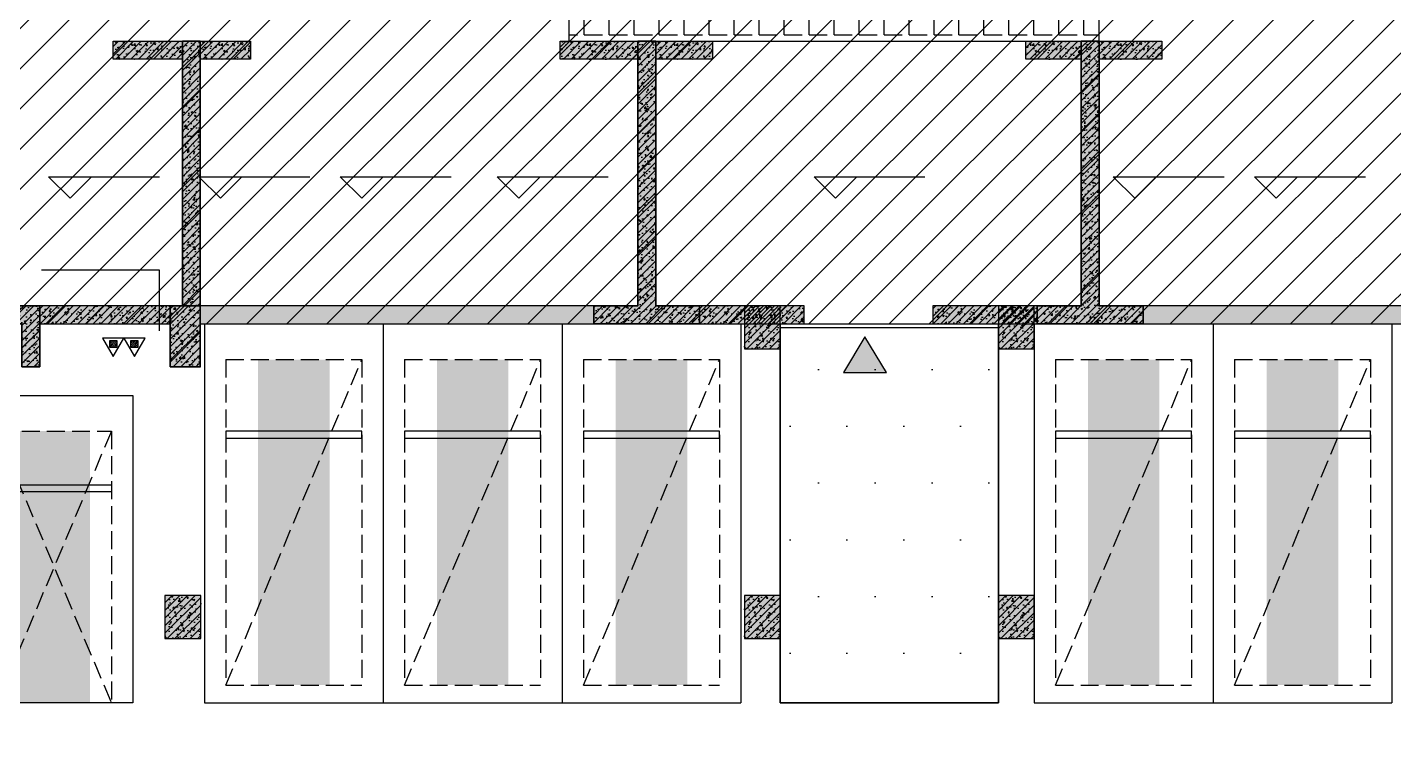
# Model space of a CAD drawing. Extents: x -1338203 to 1886333, y -783476 to 1038610.
# Drawn here: x 536232 to 555332, y 272149 to 282095 of the extents above; entities that cross this region are included whole.
import ezdxf

# ---------------------------------------------------------------- set-up
doc = ezdxf.new("R2010")
doc.units = 0
doc.header["$LTSCALE"] = 1000
doc.header["$MEASUREMENT"] = 0
doc.linetypes.add('A-001-平面B2$0$__DASH', pattern=[0.35, 0.25, -0.1])
doc.linetypes.add('DASH', pattern=[0.35, 0.25, -0.1])
doc.layers.add('A-001-主楼组合参照B1$0$0A-X-AREA', color=6, linetype='Continuous', plot=False)
for name, color, linetype in [('A-001-平面参照B1$0$0A-ELEV-PATT', 8, 'Continuous'), ('A-001-平面参照B1$0$AUDIT_D_220531184525-2', 40, 'Continuous'), ('A-001-车位参照B1$0$A-001-车位参照B1$0$0A-P-PKNG-CAR(A)', 43, 'Continuous'), ('A-001-车位参照B1$0$A-001-车位参照B1$0$0A-P-PKNG-CAR(B)', 21, 'Continuous'), ('A-19-平面B1$0$0A-A-SYMB-ELEV', 150, 'Continuous'), ('A-19-平面B1$0$0A-DETL-HATH', 8, 'Continuous'), ('p-a-mini', 150, 'Continuous'), ('p-a-regular', 5, 'Continuous'), ('S001地下一墙柱$0$S001地下一墙柱$0$0S-CC-LINE', 52, 'Continuous'), ('S001地下一墙柱$0$S001地下一墙柱$0$0S-CW-HATCH', 251, 'Continuous'), ('S001地下一墙柱$0$S001地下一墙柱$0$0S-CW-HATCH-UP', 251, 'Continuous'), ('S19柱墙B1_1$0$0S-CC-LINE', 52, 'Continuous'), ('S19柱墙B1_1$0$0S-CW-HATCH', 251, 'Continuous'), ('S19柱墙B1_1$0$0S-CW-HATCH-UP', 251, 'Continuous'), ('S19柱墙B1_1$0$0S-CW-LINE', 72, 'Continuous'), ('地面指向箭头', 7, 'Continuous'), ('负一层消火栓$0$0P-DIM-FH', 3, 'Continuous'), ('负一层消火栓$0$0P-EQUIP-FH', 7, 'Continuous')]:
    doc.layers.add(name, color=color, linetype=linetype)
pattern_1 = [(45, (-537701.02, -383122.39), (-53.0330086, 53.0330086), []), (50, (-537701.02, -383122.39), (215.178055, -18.82564), [22.5, -247.5]), (355, (-537701.02, -383122.39), (-41.6254, 225.65764), [18, -198]), (100.4514, (-537683.09, -383123.96), (173.552815, 206.83186), [19.12206, -210.342634]), (46.1842, (-537701.02, -383062.4), (320.17231, -49.6557), [33.75, -371.25]), (96.6356, (-537674.34, -383066.53), (280.39881, 292.23536), [28.68309, -315.5139]), (351.1842, (-537701.02, -383062.4), (280.39858, 292.23558), [27, -297]), (21, (-537671.02, -383077.39), (179.072116, -120.785667), [22.5, -247.5]), (326, (-537671.02, -383077.39), (72.9946, 217.54501), [18, -198]), (71.4514, (-537656.1, -383087.45), (252.06679, 96.75915), [19.12206, -210.342634]), (37.5, (-537701.02, -383122.39), (3.647957, 99.868156), [0, -195.6, 0, -201, 0, -198.75]), (7.5, (-537701.02, -383122.39), (78.920861, 118.323514), [0, -114.6, 0, -191.1, 0, -75.75]), (327.5, (-537767.92, -383122.39), (160.146731, -6.7664615), [0, -75, 0, -234, 0, -310.5]), (317.5, (-537797.92, -383122.39), (174.95585, 30.031495), [0, -97.5, 0, -155.4, 0, -220.5])]

# ---------------------------------------------------------------- blocks, each defined once
blk = doc.blocks.new('A-001-平面参照B1')
at = {"layer": 'A-001-平面参照B1$0$0A-ELEV-PATT'}
h = blk.add_hatch(dxfattribs=at)
h.set_pattern_fill('DOTS', color=256, scale=500)
h.set_pattern_definition([(0, (-766365.4, -306889.1), (396.875, 793.75), [0, -793.75])])
h.paths.add_polyline_path([(-216559, -34240), (-219609, -34240), (-219609, -28990), (-216559, -28990)])
at = {"layer": 'A-001-平面参照B1$0$AUDIT_D_220531184525-2', "ltscale": 0.002}
blk.add_lwpolyline([(-219609, -28940), (-219609, -34240), (-216559, -34240), (-216559, -28940)], dxfattribs=at)
blk.add_lwpolyline([(-216559, -34240), (-219609, -34240), (-219609, -28990), (-216559, -28990)], close=True, dxfattribs=at)
blk = doc.blocks.new('S19柱墙B1_1')
at = {"layer": 'S19柱墙B1_1$0$0S-CW-HATCH'}
h = blk.add_hatch(color=256, dxfattribs=at)
h.dxf.hatch_style = 1
h.paths.add_polyline_path([(22140, -1340), (23110, -1340), (23110, -1590), (22140, -1590)])
h = blk.add_hatch(color=256, dxfattribs=at)
h.dxf.hatch_style = 1
h.paths.add_polyline_path([(23360, -5040), (23360, -1340), (23110, -1340), (23110, -5040)])
h = blk.add_hatch(color=256, dxfattribs=at)
h.dxf.hatch_style = 1
h.paths.add_polyline_path([(23360, -1340), (24060, -1340), (24060, -1590), (23360, -1590)])
h = blk.add_hatch(color=256, dxfattribs=at)
h.dxf.hatch_style = 1
h.paths.add_polyline_path([(28390, -1340), (29475, -1340), (29475, -1590), (28390, -1590)])
h = blk.add_hatch(color=256, dxfattribs=at)
h.dxf.hatch_style = 1
h.paths.add_polyline_path([(29725, -5040), (30340, -5040), (30340, -5290), (29600, -5290), (28860, -5290), (28860, -5040), (29475, -5040), (29475, -1340), (29725, -1340)])
h = blk.add_hatch(color=256, dxfattribs=at)
h.dxf.hatch_style = 1
h.paths.add_polyline_path([(29725, -1340), (30520, -1340), (30520, -1590), (29725, -1590)])
h = blk.add_hatch(color=256, dxfattribs=at)
h.dxf.hatch_style = 1
h.paths.add_polyline_path([(34900, -1340), (35675, -1340), (35675, -1590), (34900, -1590)])
h = blk.add_hatch(color=256, dxfattribs=at)
h.dxf.hatch_style = 1
h.paths.add_polyline_path([(36540, -5290), (35800, -5290), (35060, -5290), (35060, -5040), (35675, -5040), (35675, -1340), (35925, -1340), (35925, -5040), (36540, -5040)])
h = blk.add_hatch(color=256, dxfattribs=at)
h.dxf.hatch_style = 1
h.paths.add_polyline_path([(35925, -1340), (36800, -1340), (36800, -1590), (35925, -1590)])
h = blk.add_hatch(color=256, dxfattribs=at)
h.dxf.hatch_style = 1
h.paths.add_polyline_path([(21115, -5890), (20865, -5890), (20865, -5290), (20200, -5290), (19535, -5290), (19535, -5890), (19285, -5890), (19285, -5040), (20200, -5040), (21115, -5040)])
at = {"layer": 'S19柱墙B1_1$0$0S-CW-HATCH', "ltscale": 0.002}
h = blk.add_hatch(color=256, dxfattribs=at)
h.dxf.hatch_style = 1
h.paths.add_polyline_path([(21115, -5290), (22940, -5290), (22940, -5040), (21115, -5040)])
at = {"layer": 'S19柱墙B1_1$0$0S-CW-HATCH'}
h = blk.add_hatch(color=256, dxfattribs=at)
h.dxf.hatch_style = 1
h.paths.add_polyline_path([(22940, -5040), (23360, -5040), (23360, -5890), (22940, -5890)])
at = {"layer": 'S19柱墙B1_1$0$0S-CW-HATCH', "ltscale": 0.002}
h = blk.add_hatch(color=256, dxfattribs=at)
h.dxf.hatch_style = 1
h.paths.add_polyline_path([(23360, -5290), (28860, -5290), (28860, -5040), (23360, -5040)])
h = blk.add_hatch(color=256, dxfattribs=at)
h.dxf.hatch_style = 1
h.paths.add_polyline_path([(30340, -5290), (31800, -5290), (31800, -5040), (30340, -5040)])
h = blk.add_hatch(color=256, dxfattribs=at)
h.dxf.hatch_style = 1
h.paths.add_polyline_path([(33600, -5290), (35060, -5290), (35060, -5040), (33600, -5040)])
h = blk.add_hatch(color=256, dxfattribs=at)
h.dxf.hatch_style = 1
h.paths.add_polyline_path([(36540, -5290), (42040, -5290), (42040, -5040), (36540, -5040)])
at = {"layer": 'S19柱墙B1_1$0$0S-CW-HATCH-UP'}
h = blk.add_hatch(dxfattribs=at)
h.set_pattern_fill('钢筋混凝土', color=256, scale=30)
h.set_pattern_definition([(45, (-2894170.08, -267325.844), (-53.0330086, 53.0330086), []), (50, (-2894170.08, -267325.84), (215.178055, -18.82564), [22.5, -247.5]), (355, (-2894170.08, -267325.84), (-41.6254, 225.65764), [18, -198]), (100.4514, (-2894152.15, -267327.41), (173.552815, 206.831863), [19.122057, -210.342634]), (46.1842, (-2894170.08, -267265.84), (320.172315, -49.655704), [33.75, -371.25]), (96.6356, (-2894143.4, -267269.98), (280.39881, 292.23536), [28.683086, -315.5139]), (351.1842, (-2894170.08, -267265.84), (280.398584, 292.23558), [27, -297]), (21, (-2894140.08, -267280.84), (179.072116, -120.785667), [22.5, -247.5]), (326, (-2894140.08, -267280.84), (72.9946, 217.545014), [18, -198]), (71.4514, (-2894125.16, -267290.9), (252.066789, 96.759149), [19.122057, -210.342634]), (37.5, (-2894170.08, -267325.84), (3.6479566, 99.8681561), [0, -195.6, 0, -201, 0, -198.75]), (7.5, (-2894170.08, -267325.84), (78.9208612, 118.3235136), [0, -114.6, 0, -191.1, 0, -75.75]), (327.5, (-2894236.98, -267325.84), (160.1467309, -6.7664615), [0, -75, 0, -234, 0, -310.5]), (317.5, (-2894266.98, -267325.84), (174.955851, 30.031495), [0, -97.5, 0, -155.4, 0, -220.5])])
h.paths.add_polyline_path([(22140, -1340), (23110, -1340), (23110, -1590), (22140, -1590)])
h = blk.add_hatch(dxfattribs=at)
h.set_pattern_fill('钢筋混凝土', color=256, scale=30)
h.set_pattern_definition([(45, (-530641.02, -383122.39), (-53.033009, 53.033009), []), (50, (-530641.02, -383122.39), (215.178055, -18.82564), [22.5, -247.5]), (355, (-530641.02, -383122.39), (-41.6254, 225.65764), [18, -198]), (100.4514, (-530623.09, -383123.96), (173.552815, 206.83186), [19.12206, -210.342634]), (46.1842, (-530641.02, -383062.4), (320.17231, -49.6557), [33.75, -371.25]), (96.6356, (-530614.34, -383066.53), (280.39881, 292.23536), [28.68309, -315.5139]), (351.1842, (-530641.02, -383062.4), (280.39858, 292.23558), [27, -297]), (21, (-530611.02, -383077.39), (179.072116, -120.785667), [22.5, -247.5]), (326, (-530611.02, -383077.39), (72.9946, 217.54501), [18, -198]), (71.4514, (-530596.1, -383087.45), (252.06679, 96.75915), [19.12206, -210.342634]), (37.5, (-530641.02, -383122.39), (3.647957, 99.868156), [0, -195.6, 0, -201, 0, -198.75]), (7.5, (-530641.02, -383122.39), (78.920861, 118.323514), [0, -114.6, 0, -191.1, 0, -75.75]), (327.5, (-530707.92, -383122.39), (160.146731, -6.7664615), [0, -75, 0, -234, 0, -310.5]), (317.5, (-530737.92, -383122.39), (174.95585, 30.031495), [0, -97.5, 0, -155.4, 0, -220.5])])
h.paths.add_polyline_path([(23360, -5040), (23360, -1340), (23110, -1340), (23110, -5040)])
h = blk.add_hatch(dxfattribs=at)
h.set_pattern_fill('钢筋混凝土', color=256, scale=30)
h.set_pattern_definition([(45, (-2892950.08, -267325.84), (-53.0330086, 53.0330086), []), (50, (-2892950.08, -267325.84), (215.178055, -18.82564), [22.5, -247.5]), (355, (-2892950.08, -267325.84), (-41.6254, 225.65764), [18, -198]), (100.4514, (-2892932.15, -267327.41), (173.552815, 206.831863), [19.122057, -210.342634]), (46.1842, (-2892950.08, -267265.84), (320.172315, -49.655704), [33.75, -371.25]), (96.6356, (-2892923.4, -267269.98), (280.39881, 292.23536), [28.683086, -315.5139]), (351.1842, (-2892950.08, -267265.84), (280.398584, 292.23558), [27, -297]), (21, (-2892920.08, -267280.84), (179.072116, -120.785667), [22.5, -247.5]), (326, (-2892920.08, -267280.84), (72.9946, 217.545014), [18, -198]), (71.4514, (-2892905.16, -267290.9), (252.066789, 96.759149), [19.122057, -210.342634]), (37.5, (-2892950.08, -267325.84), (3.6479566, 99.8681561), [0, -195.6, 0, -201, 0, -198.75]), (7.5, (-2892950.08, -267325.84), (78.9208612, 118.3235136), [0, -114.6, 0, -191.1, 0, -75.75]), (327.5, (-2893016.98, -267325.84), (160.1467309, -6.7664615), [0, -75, 0, -234, 0, -310.5]), (317.5, (-2893046.98, -267325.84), (174.955851, 30.031495), [0, -97.5, 0, -155.4, 0, -220.5])])
h.paths.add_polyline_path([(23360, -1340), (24060, -1340), (24060, -1590), (23360, -1590)])
h = blk.add_hatch(dxfattribs=at)
h.set_pattern_fill('钢筋混凝土', color=256, scale=30)
h.set_pattern_definition([(45, (-2887805.08, -267325.844), (-53.0330086, 53.0330086), []), (50, (-2887805.08, -267325.84), (215.178055, -18.82564), [22.5, -247.5]), (355, (-2887805.08, -267325.84), (-41.6254, 225.65764), [18, -198]), (100.4514, (-2887787.15, -267327.41), (173.552815, 206.831863), [19.122057, -210.342634]), (46.1842, (-2887805.08, -267265.84), (320.172315, -49.655704), [33.75, -371.25]), (96.6356, (-2887778.4, -267269.98), (280.39881, 292.23536), [28.683086, -315.5139]), (351.1842, (-2887805.08, -267265.84), (280.398584, 292.23558), [27, -297]), (21, (-2887775.08, -267280.84), (179.072116, -120.785667), [22.5, -247.5]), (326, (-2887775.08, -267280.84), (72.9946, 217.545014), [18, -198]), (71.4514, (-2887760.16, -267290.9), (252.066789, 96.759149), [19.122057, -210.342634]), (37.5, (-2887805.08, -267325.84), (3.6479566, 99.8681561), [0, -195.6, 0, -201, 0, -198.75]), (7.5, (-2887805.08, -267325.84), (78.9208612, 118.3235136), [0, -114.6, 0, -191.1, 0, -75.75]), (327.5, (-2887871.98, -267325.84), (160.1467309, -6.7664615), [0, -75, 0, -234, 0, -310.5]), (317.5, (-2887901.98, -267325.84), (174.955851, 30.031495), [0, -97.5, 0, -155.4, 0, -220.5])])
h.paths.add_polyline_path([(28390, -1340), (29475, -1340), (29475, -1590), (28390, -1590)])
h = blk.add_hatch(dxfattribs=at)
h.set_pattern_fill('钢筋混凝土', color=256, scale=30)
h.set_pattern_definition(pattern_1)
h.paths.add_polyline_path([(29725, -5040), (30340, -5040), (30340, -5290), (29600, -5290), (28860, -5290), (28860, -5040), (29475, -5040), (29475, -1340), (29725, -1340)])
h = blk.add_hatch(dxfattribs=at)
h.set_pattern_fill('钢筋混凝土', color=256, scale=30)
h.set_pattern_definition([(45, (-2886585.08, -267325.84), (-53.0330086, 53.0330086), []), (50, (-2886585.08, -267325.84), (215.178055, -18.82564), [22.5, -247.5]), (355, (-2886585.08, -267325.84), (-41.6254, 225.65764), [18, -198]), (100.4514, (-2886567.15, -267327.41), (173.552815, 206.831863), [19.122057, -210.342634]), (46.1842, (-2886585.08, -267265.84), (320.172315, -49.655704), [33.75, -371.25]), (96.6356, (-2886558.4, -267269.98), (280.39881, 292.23536), [28.683086, -315.5139]), (351.1842, (-2886585.08, -267265.84), (280.398584, 292.23558), [27, -297]), (21, (-2886555.08, -267280.84), (179.072116, -120.785667), [22.5, -247.5]), (326, (-2886555.08, -267280.84), (72.9946, 217.545014), [18, -198]), (71.4514, (-2886540.16, -267290.9), (252.066789, 96.759149), [19.122057, -210.342634]), (37.5, (-2886585.08, -267325.84), (3.6479566, 99.8681561), [0, -195.6, 0, -201, 0, -198.75]), (7.5, (-2886585.08, -267325.84), (78.9208612, 118.3235136), [0, -114.6, 0, -191.1, 0, -75.75]), (327.5, (-2886651.98, -267325.84), (160.1467309, -6.7664615), [0, -75, 0, -234, 0, -310.5]), (317.5, (-2886681.98, -267325.84), (174.955851, 30.031495), [0, -97.5, 0, -155.4, 0, -220.5])])
h.paths.add_polyline_path([(29725, -1340), (30520, -1340), (30520, -1590), (29725, -1590)])
h = blk.add_hatch(dxfattribs=at)
h.set_pattern_fill('钢筋混凝土', color=256, scale=30)
h.set_pattern_definition([(45, (-2881605.09, -267325.84), (-53.0330086, 53.0330086), []), (50, (-2881605.09, -267325.84), (215.178055, -18.82564), [22.5, -247.5]), (355, (-2881605.1, -267325.84), (-41.6254, 225.65764), [18, -198]), (100.4514, (-2881587.16, -267327.4), (173.552815, 206.831863), [19.122057, -210.342634]), (46.1842, (-2881605.1, -267265.84), (320.172315, -49.655704), [33.75, -371.25]), (96.6356, (-2881578.4, -267269.98), (280.39881, 292.23536), [28.683086, -315.5139]), (351.1842, (-2881605.1, -267265.84), (280.398584, 292.23558), [27, -297]), (21, (-2881575.09, -267280.84), (179.072116, -120.785667), [22.5, -247.5]), (326, (-2881575.1, -267280.84), (72.9946, 217.545014), [18, -198]), (71.4514, (-2881560.17, -267290.9), (252.066789, 96.759149), [19.122057, -210.342634]), (37.5, (-2881605.09, -267325.84), (3.6479566, 99.8681561), [0, -195.6, 0, -201, 0, -198.75]), (7.5, (-2881605.09, -267325.84), (78.9208612, 118.3235136), [0, -114.6, 0, -191.1, 0, -75.75]), (327.5, (-2881671.99, -267325.84), (160.1467309, -6.7664615), [0, -75, 0, -234, 0, -310.5]), (317.5, (-2881701.99, -267325.84), (174.955851, 30.031495), [0, -97.5, 0, -155.4, 0, -220.5])])
h.paths.add_polyline_path([(34900, -1340), (35675, -1340), (35675, -1590), (34900, -1590)])
h = blk.add_hatch(dxfattribs=at)
h.set_pattern_fill('钢筋混凝土', color=256, scale=30)
h.set_pattern_definition(pattern_1)
h.paths.add_polyline_path([(36540, -5290), (35800, -5290), (35060, -5290), (35060, -5040), (35675, -5040), (35675, -1340), (35925, -1340), (35925, -5040), (36540, -5040)])
h = blk.add_hatch(dxfattribs=at)
h.set_pattern_fill('钢筋混凝土', color=256, scale=30)
h.set_pattern_definition([(45, (-2880385.09, -267325.84), (-53.0330086, 53.0330086), []), (50, (-2880385.09, -267325.84), (215.178055, -18.82564), [22.5, -247.5]), (355, (-2880385.1, -267325.84), (-41.6254, 225.65764), [18, -198]), (100.4514, (-2880367.16, -267327.4), (173.552815, 206.831863), [19.122057, -210.342634]), (46.1842, (-2880385.1, -267265.84), (320.172315, -49.655704), [33.75, -371.25]), (96.6356, (-2880358.4, -267269.98), (280.39881, 292.23536), [28.683086, -315.5139]), (351.1842, (-2880385.1, -267265.84), (280.398584, 292.23558), [27, -297]), (21, (-2880355.09, -267280.84), (179.072116, -120.785667), [22.5, -247.5]), (326, (-2880355.1, -267280.84), (72.9946, 217.545014), [18, -198]), (71.4514, (-2880340.17, -267290.9), (252.066789, 96.759149), [19.122057, -210.342634]), (37.5, (-2880385.09, -267325.84), (3.6479566, 99.8681561), [0, -195.6, 0, -201, 0, -198.75]), (7.5, (-2880385.09, -267325.84), (78.9208612, 118.3235136), [0, -114.6, 0, -191.1, 0, -75.75]), (327.5, (-2880451.99, -267325.84), (160.1467309, -6.7664615), [0, -75, 0, -234, 0, -310.5]), (317.5, (-2880481.99, -267325.84), (174.955851, 30.031495), [0, -97.5, 0, -155.4, 0, -220.5])])
h.paths.add_polyline_path([(35925, -1340), (36800, -1340), (36800, -1590), (35925, -1590)])
h = blk.add_hatch(dxfattribs=at)
h.set_pattern_fill('钢筋混凝土', color=256, scale=30)
h.set_pattern_definition(pattern_1)
h.paths.add_polyline_path([(21115, -5890), (20865, -5890), (20865, -5290), (20200, -5290), (19535, -5290), (19535, -5890), (19285, -5890), (19285, -5040), (20200, -5040), (21115, -5040)])
at = {"layer": 'S19柱墙B1_1$0$0S-CW-HATCH-UP', "ltscale": 0.002}
h = blk.add_hatch(dxfattribs=at)
h.set_pattern_fill('钢筋混凝土', color=256, scale=30)
h.set_pattern_definition([(45, (-495075.67, -283239.06), (-53.033009, 53.033009), []), (50, (-495075.67, -283239.06), (215.178055, -18.82564), [22.5, -247.5]), (355, (-495075.67, -283239.06), (-41.6254, 225.65764), [18, -198]), (100.4514, (-495057.74, -283240.63), (173.552815, 206.83186), [19.12206, -210.34263]), (46.1842, (-495075.67, -283179.06), (320.17231, -49.6557), [33.75, -371.25]), (96.6356, (-495049, -283183.2), (280.39881, 292.23536), [28.68309, -315.5139]), (351.1842, (-495075.67, -283179.06), (280.39858, 292.23558), [27, -297]), (21, (-495045.67, -283194.06), (179.072116, -120.785667), [22.5, -247.5]), (326, (-495045.67, -283194.06), (72.9946, 217.54501), [18, -198]), (71.4514, (-495030.75, -283204.12), (252.06679, 96.75915), [19.12206, -210.34263]), (37.5, (-495075.67, -283239.06), (3.647957, 99.868156), [0, -195.6, 0, -201, 0, -198.75]), (7.5, (-495075.67, -283239.06), (78.920861, 118.323514), [0, -114.6, 0, -191.1, 0, -75.75]), (327.5, (-495142.57, -283239.06), (160.146731, -6.766462), [0, -75, 0, -234, 0, -310.5]), (317.5, (-495172.57, -283239.06), (174.95585, 30.031495), [0, -97.5, 0, -155.4, 0, -220.5])])
h.paths.add_polyline_path([(21115, -5290), (22940, -5290), (22940, -5040), (21115, -5040)])
at = {"layer": 'S19柱墙B1_1$0$0S-CW-HATCH-UP'}
h = blk.add_hatch(dxfattribs=at)
h.set_pattern_fill('钢筋混凝土', color=256, scale=30)
h.set_pattern_definition([(45, (0, 0), (-53.033, 53.033), []), (50, (0, 0), (215.178, -18.8256), [22.5, -247.5]), (355, (0, 0), (-41.6254, 225.6576), [18, -198]), (100.4514, (17.93, -1.57), (173.5528, 206.8319), [19.122, -210.3426]), (46.1842, (0, 60), (320.1723, -49.6557), [33.75, -371.25]), (96.6356, (26.68, 55.86), (280.399, 292.2354), [28.683, -315.514]), (351.1842, (0, 60), (280.3986, 292.2356), [27, -297]), (21, (30, 45), (179.0721, -120.7857), [22.5, -247.5]), (326, (30, 45), (72.9946, 217.545), [18, -198]), (71.4514, (44.92, 34.93), (252.0668, 96.7591), [19.122, -210.3426]), (37.5, (0, 0), (3.64796, 99.86816), [0, -195.6, 0, -201, 0, -198.75]), (7.5, (0, 0), (78.92086, 118.3235), [0, -114.6, 0, -191.1, 0, -75.75]), (327.5, (-66.9, 0), (160.14673, -6.76646), [0, -75, 0, -234, 0, -310.5]), (317.5, (-96.9, 0), (174.95585, 30.0315), [0, -97.5, 0, -155.4, 0, -220.5])])
h.paths.add_polyline_path([(22940, -5040), (23360, -5040), (23360, -5890), (22940, -5890)])
at = {"layer": 'S19柱墙B1_1$0$0S-CW-HATCH-UP', "ltscale": 0.002}
h = blk.add_hatch(dxfattribs=at)
h.set_pattern_fill('钢筋混凝土', color=256, scale=30)
h.set_pattern_definition([(45, (-492830.67, -283239.06), (-53.033009, 53.033009), []), (50, (-492830.67, -283239.06), (215.178055, -18.82564), [22.5, -247.5]), (355, (-492830.67, -283239.06), (-41.6254, 225.65764), [18, -198]), (100.4514, (-492812.74, -283240.63), (173.552815, 206.83186), [19.12206, -210.34263]), (46.1842, (-492830.67, -283179.06), (320.17231, -49.6557), [33.75, -371.25]), (96.6356, (-492804, -283183.2), (280.39881, 292.23536), [28.68309, -315.5139]), (351.1842, (-492830.67, -283179.06), (280.39858, 292.23558), [27, -297]), (21, (-492800.67, -283194.06), (179.072116, -120.785667), [22.5, -247.5]), (326, (-492800.67, -283194.06), (72.9946, 217.54501), [18, -198]), (71.4514, (-492785.75, -283204.12), (252.06679, 96.75915), [19.12206, -210.34263]), (37.5, (-492830.67, -283239.06), (3.647957, 99.868156), [0, -195.6, 0, -201, 0, -198.75]), (7.5, (-492830.67, -283239.06), (78.920861, 118.323514), [0, -114.6, 0, -191.1, 0, -75.75]), (327.5, (-492897.57, -283239.06), (160.146731, -6.766462), [0, -75, 0, -234, 0, -310.5]), (317.5, (-492927.57, -283239.06), (174.95585, 30.031495), [0, -97.5, 0, -155.4, 0, -220.5])])
h.paths.add_polyline_path([(23360, -5290), (28860, -5290), (28860, -5040), (23360, -5040)])
h = blk.add_hatch(dxfattribs=at)
h.set_pattern_fill('钢筋混凝土', color=256, scale=30)
h.set_pattern_definition([(45, (-485850.67, -283239.06), (-53.033009, 53.033009), []), (50, (-485850.67, -283239.06), (215.178055, -18.82564), [22.5, -247.5]), (355, (-485850.67, -283239.06), (-41.6254, 225.65764), [18, -198]), (100.4514, (-485832.74, -283240.63), (173.552815, 206.83186), [19.12206, -210.34263]), (46.1842, (-485850.67, -283179.06), (320.17231, -49.6557), [33.75, -371.25]), (96.6356, (-485824, -283183.2), (280.39881, 292.23536), [28.68309, -315.5139]), (351.1842, (-485850.67, -283179.06), (280.39858, 292.23558), [27, -297]), (21, (-485820.67, -283194.06), (179.072116, -120.785667), [22.5, -247.5]), (326, (-485820.67, -283194.06), (72.9946, 217.54501), [18, -198]), (71.4514, (-485805.75, -283204.12), (252.06679, 96.75915), [19.12206, -210.34263]), (37.5, (-485850.67, -283239.06), (3.647957, 99.868156), [0, -195.6, 0, -201, 0, -198.75]), (7.5, (-485850.67, -283239.06), (78.920861, 118.323514), [0, -114.6, 0, -191.1, 0, -75.75]), (327.5, (-485917.57, -283239.06), (160.146731, -6.766462), [0, -75, 0, -234, 0, -310.5]), (317.5, (-485947.57, -283239.06), (174.95585, 30.031495), [0, -97.5, 0, -155.4, 0, -220.5])])
h.paths.add_polyline_path([(30340, -5290), (31800, -5290), (31800, -5040), (30340, -5040)])
h = blk.add_hatch(dxfattribs=at)
h.set_pattern_fill('钢筋混凝土', color=256, scale=30)
h.set_pattern_definition([(45, (-482590.67, -283239.06), (-53.033009, 53.033009), []), (50, (-482590.67, -283239.06), (215.178055, -18.82564), [22.5, -247.5]), (355, (-482590.67, -283239.06), (-41.6254, 225.65764), [18, -198]), (100.4514, (-482572.74, -283240.63), (173.552815, 206.83186), [19.12206, -210.34263]), (46.1842, (-482590.67, -283179.06), (320.17231, -49.6557), [33.75, -371.25]), (96.6356, (-482564, -283183.2), (280.39881, 292.23536), [28.68309, -315.5139]), (351.1842, (-482590.67, -283179.06), (280.39858, 292.23558), [27, -297]), (21, (-482560.67, -283194.06), (179.072116, -120.785667), [22.5, -247.5]), (326, (-482560.67, -283194.06), (72.9946, 217.54501), [18, -198]), (71.4514, (-482545.75, -283204.12), (252.06679, 96.75915), [19.12206, -210.34263]), (37.5, (-482590.67, -283239.06), (3.647957, 99.868156), [0, -195.6, 0, -201, 0, -198.75]), (7.5, (-482590.67, -283239.06), (78.920861, 118.323514), [0, -114.6, 0, -191.1, 0, -75.75]), (327.5, (-482657.57, -283239.06), (160.146731, -6.766462), [0, -75, 0, -234, 0, -310.5]), (317.5, (-482687.57, -283239.06), (174.95585, 30.031495), [0, -97.5, 0, -155.4, 0, -220.5])])
h.paths.add_polyline_path([(33600, -5290), (35060, -5290), (35060, -5040), (33600, -5040)])
h = blk.add_hatch(dxfattribs=at)
h.set_pattern_fill('钢筋混凝土', color=256, scale=30)
h.set_pattern_definition([(45, (-479650.67, -283239.06), (-53.033009, 53.033009), []), (50, (-479650.67, -283239.06), (215.178055, -18.82564), [22.5, -247.5]), (355, (-479650.67, -283239.06), (-41.6254, 225.65764), [18, -198]), (100.4514, (-479632.74, -283240.63), (173.552815, 206.83186), [19.12206, -210.34263]), (46.1842, (-479650.67, -283179.06), (320.17231, -49.6557), [33.75, -371.25]), (96.6356, (-479624, -283183.2), (280.39881, 292.23536), [28.68309, -315.5139]), (351.1842, (-479650.67, -283179.06), (280.39858, 292.23558), [27, -297]), (21, (-479620.67, -283194.06), (179.072116, -120.785667), [22.5, -247.5]), (326, (-479620.67, -283194.06), (72.9946, 217.54501), [18, -198]), (71.4514, (-479605.75, -283204.12), (252.06679, 96.75915), [19.12206, -210.34263]), (37.5, (-479650.67, -283239.06), (3.647957, 99.868156), [0, -195.6, 0, -201, 0, -198.75]), (7.5, (-479650.67, -283239.06), (78.920861, 118.323514), [0, -114.6, 0, -191.1, 0, -75.75]), (327.5, (-479717.57, -283239.06), (160.146731, -6.766462), [0, -75, 0, -234, 0, -310.5]), (317.5, (-479747.57, -283239.06), (174.95585, 30.031495), [0, -97.5, 0, -155.4, 0, -220.5])])
h.paths.add_polyline_path([(36540, -5290), (42040, -5290), (42040, -5040), (36540, -5040)])
at = {"layer": 'S19柱墙B1_1$0$0S-CC-LINE', "lineweight": 35}
blk.add_lwpolyline([(22940, -5040), (23360, -5040), (23360, -5890), (22940, -5890)], close=True, dxfattribs=at)
at = {"layer": 'S19柱墙B1_1$0$0S-CW-LINE'}
for points in [[(22140, -1340), (23110, -1340), (23110, -1590), (22140, -1590)], [(23360, -1340), (24060, -1340), (24060, -1590), (23360, -1590)], [(28390, -1340), (29475, -1340), (29475, -1590), (28390, -1590)], [(29725, -1340), (30520, -1340), (30520, -1590), (29725, -1590)], [(34900, -1340), (35675, -1340), (35675, -1590), (34900, -1590)], [(35925, -1340), (36800, -1340), (36800, -1590), (35925, -1590)]]:
    blk.add_lwpolyline(points, close=True, dxfattribs=at)
at = {"layer": 'S19柱墙B1_1$0$0S-CW-LINE', "lineweight": 35}
for points in [[(23360, -5040), (23360, -1340), (23110, -1340), (23110, -5040)], [(29725, -5040), (30340, -5040), (30340, -5290), (29600, -5290), (28860, -5290), (28860, -5040), (29475, -5040), (29475, -1340), (29725, -1340)], [(36540, -5290), (35800, -5290), (35060, -5290), (35060, -5040), (35675, -5040), (35675, -1340), (35925, -1340), (35925, -5040), (36540, -5040)], [(21115, -5890), (20865, -5890), (20865, -5290), (20200, -5290), (19535, -5290), (19535, -5890), (19285, -5890), (19285, -5040), (20200, -5040), (21115, -5040)]]:
    blk.add_lwpolyline(points, close=True, dxfattribs=at)
at = {"layer": 'S19柱墙B1_1$0$0S-CW-LINE', "ltscale": 0.002}
for points in [[(21115, -5290), (22940, -5290), (22940, -5040), (21115, -5040)], [(23360, -5290), (28860, -5290), (28860, -5040), (23360, -5040)], [(30340, -5290), (31800, -5290), (31800, -5040), (30340, -5040)], [(33600, -5290), (35060, -5290), (35060, -5040), (33600, -5040)], [(36540, -5290), (42040, -5290), (42040, -5040), (36540, -5040)]]:
    blk.add_lwpolyline(points, close=True, dxfattribs=at)
blk = doc.blocks.new('S001地下一墙柱')
at = {"layer": 'S001地下一墙柱$0$S001地下一墙柱$0$0S-CW-HATCH'}
h = blk.add_hatch(color=256, dxfattribs=at)
h.dxf.hatch_style = 1
h.paths.add_polyline_path([(-219609, -28690), (-220109, -28690), (-220109, -29290), (-219609, -29290)])
h = blk.add_hatch(color=256, dxfattribs=at)
h.dxf.hatch_style = 1
h.paths.add_polyline_path([(-216059, -28690), (-216559, -28690), (-216559, -29290), (-216059, -29290)])
h = blk.add_hatch(color=256, dxfattribs=at)
h.dxf.hatch_style = 1
h.paths.add_polyline_path([(-227709, -32740), (-228209, -32740), (-228209, -33340), (-227709, -33340)])
h = blk.add_hatch(color=256, dxfattribs=at)
h.dxf.hatch_style = 1
h.paths.add_polyline_path([(-219609, -32740), (-220109, -32740), (-220109, -33340), (-219609, -33340)])
h = blk.add_hatch(color=256, dxfattribs=at)
h.dxf.hatch_style = 1
h.paths.add_polyline_path([(-216059, -32740), (-216559, -32740), (-216559, -33340), (-216059, -33340)])
at = {"layer": 'S001地下一墙柱$0$S001地下一墙柱$0$0S-CW-HATCH-UP'}
h = blk.add_hatch(dxfattribs=at)
h.set_pattern_fill('钢筋混凝土', color=256, scale=30)
h.set_pattern_definition([(45, (-187298.036, -19738.285), (-53.03301, 53.03301), []), (50, (-187298.04, -19738.28), (215.1781, -18.8256), [22.5, -247.5]), (355, (-187298.04, -19738.28), (-41.6254, 225.6576), [18, -198]), (100.4514, (-187280.1, -19739.85), (173.5528, 206.8319), [19.122, -210.3426]), (46.1842, (-187298.04, -19678.28), (320.1723, -49.6557), [33.75, -371.25]), (96.6356, (-187271.35, -19682.42), (280.3988, 292.2354), [28.683, -315.514]), (351.1842, (-187298.04, -19678.3), (280.3986, 292.2356), [27, -297]), (21, (-187268.04, -19693.28), (179.0721, -120.7857), [22.5, -247.5]), (326, (-187268.04, -19693.28), (72.9946, 217.545), [18, -198]), (71.4514, (-187253.11, -19703.35), (252.0668, 96.7591), [19.122, -210.3426]), (37.5, (-187298.036, -19738.285), (3.64796, 99.86816), [0, -195.6, 0, -201, 0, -198.75]), (7.5, (-187298.04, -19738.28), (78.92086, 118.3235), [0, -114.6, 0, -191.1, 0, -75.75]), (327.5, (-187364.936, -19738.285), (160.14673, -6.76646), [0, -75, 0, -234, 0, -310.5]), (317.5, (-187394.94, -19738.28), (174.95585, 30.0315), [0, -97.5, 0, -155.4, 0, -220.5])])
h.paths.add_polyline_path([(-219609, -28690), (-220109, -28690), (-220109, -29290), (-219609, -29290)])
h = blk.add_hatch(dxfattribs=at)
h.set_pattern_fill('钢筋混凝土', color=256, scale=30)
h.set_pattern_definition([(45, (-183748.035, -19738.285), (-53.03301, 53.03301), []), (50, (-183748.04, -19738.28), (215.1781, -18.8256), [22.5, -247.5]), (355, (-183748.04, -19738.28), (-41.6254, 225.6576), [18, -198]), (100.4514, (-183730.1, -19739.85), (173.5528, 206.8319), [19.122, -210.3426]), (46.1842, (-183748.04, -19678.28), (320.1723, -49.6557), [33.75, -371.25]), (96.6356, (-183721.35, -19682.42), (280.3988, 292.2354), [28.683, -315.514]), (351.1842, (-183748.04, -19678.3), (280.3986, 292.2356), [27, -297]), (21, (-183718.04, -19693.28), (179.0721, -120.7857), [22.5, -247.5]), (326, (-183718.04, -19693.28), (72.9946, 217.545), [18, -198]), (71.4514, (-183703.11, -19703.35), (252.0668, 96.7591), [19.122, -210.3426]), (37.5, (-183748.035, -19738.285), (3.64796, 99.86816), [0, -195.6, 0, -201, 0, -198.75]), (7.5, (-183748.04, -19738.28), (78.92086, 118.3235), [0, -114.6, 0, -191.1, 0, -75.75]), (327.5, (-183814.935, -19738.285), (160.14673, -6.76646), [0, -75, 0, -234, 0, -310.5]), (317.5, (-183844.94, -19738.28), (174.95585, 30.0315), [0, -97.5, 0, -155.4, 0, -220.5])])
h.paths.add_polyline_path([(-216059, -28690), (-216559, -28690), (-216559, -29290), (-216059, -29290)])
h = blk.add_hatch(dxfattribs=at)
h.set_pattern_fill('钢筋混凝土', color=256, scale=30)
h.set_pattern_definition([(45, (-195398.035, -23788.29), (-53.03301, 53.03301), []), (50, (-195398.04, -23788.29), (215.1781, -18.8256), [22.5, -247.5]), (355, (-195398.04, -23788.29), (-41.6254, 225.6576), [18, -198]), (100.4514, (-195380.1, -23789.86), (173.5528, 206.8319), [19.122, -210.3426]), (46.1842, (-195398.04, -23728.3), (320.1723, -49.6557), [33.75, -371.25]), (96.6356, (-195371.35, -23732.43), (280.3988, 292.2354), [28.683, -315.514]), (351.1842, (-195398.04, -23728.3), (280.3986, 292.2356), [27, -297]), (21, (-195368.04, -23743.29), (179.0721, -120.7857), [22.5, -247.5]), (326, (-195368.04, -23743.29), (72.9946, 217.545), [18, -198]), (71.4514, (-195353.11, -23753.35), (252.0668, 96.7591), [19.122, -210.3426]), (37.5, (-195398.035, -23788.29), (3.64796, 99.86816), [0, -195.6, 0, -201, 0, -198.75]), (7.5, (-195398.04, -23788.29), (78.92086, 118.3235), [0, -114.6, 0, -191.1, 0, -75.75]), (327.5, (-195464.935, -23788.29), (160.14673, -6.76646), [0, -75, 0, -234, 0, -310.5]), (317.5, (-195494.94, -23788.29), (174.95585, 30.0315), [0, -97.5, 0, -155.4, 0, -220.5])])
h.paths.add_polyline_path([(-227709, -32740), (-228209, -32740), (-228209, -33340), (-227709, -33340)])
h = blk.add_hatch(dxfattribs=at)
h.set_pattern_fill('钢筋混凝土', color=256, scale=30)
h.set_pattern_definition([(45, (-187298.035, -23788.29), (-53.03301, 53.03301), []), (50, (-187298.04, -23788.29), (215.1781, -18.8256), [22.5, -247.5]), (355, (-187298.04, -23788.29), (-41.6254, 225.6576), [18, -198]), (100.4514, (-187280.1, -23789.86), (173.5528, 206.8319), [19.122, -210.3426]), (46.1842, (-187298.04, -23728.3), (320.1723, -49.6557), [33.75, -371.25]), (96.6356, (-187271.35, -23732.43), (280.3988, 292.2354), [28.683, -315.514]), (351.1842, (-187298.04, -23728.3), (280.3986, 292.2356), [27, -297]), (21, (-187268.04, -23743.29), (179.0721, -120.7857), [22.5, -247.5]), (326, (-187268.04, -23743.29), (72.9946, 217.545), [18, -198]), (71.4514, (-187253.11, -23753.35), (252.0668, 96.7591), [19.122, -210.3426]), (37.5, (-187298.035, -23788.29), (3.64796, 99.86816), [0, -195.6, 0, -201, 0, -198.75]), (7.5, (-187298.04, -23788.29), (78.92086, 118.3235), [0, -114.6, 0, -191.1, 0, -75.75]), (327.5, (-187364.935, -23788.29), (160.14673, -6.76646), [0, -75, 0, -234, 0, -310.5]), (317.5, (-187394.94, -23788.29), (174.95585, 30.0315), [0, -97.5, 0, -155.4, 0, -220.5])])
h.paths.add_polyline_path([(-219609, -32740), (-220109, -32740), (-220109, -33340), (-219609, -33340)])
h = blk.add_hatch(dxfattribs=at)
h.set_pattern_fill('钢筋混凝土', color=256, scale=30)
h.set_pattern_definition([(45, (-183748.034, -23788.29), (-53.03301, 53.03301), []), (50, (-183748.03, -23788.29), (215.1781, -18.8256), [22.5, -247.5]), (355, (-183748.03, -23788.29), (-41.6254, 225.6576), [18, -198]), (100.4514, (-183730.1, -23789.86), (173.5528, 206.8319), [19.122, -210.3426]), (46.1842, (-183748.03, -23728.3), (320.1723, -49.6557), [33.75, -371.25]), (96.6356, (-183721.35, -23732.43), (280.3988, 292.2354), [28.683, -315.514]), (351.1842, (-183748.03, -23728.3), (280.3986, 292.2356), [27, -297]), (21, (-183718.03, -23743.29), (179.0721, -120.7857), [22.5, -247.5]), (326, (-183718.03, -23743.29), (72.9946, 217.545), [18, -198]), (71.4514, (-183703.11, -23753.35), (252.0668, 96.7591), [19.122, -210.3426]), (37.5, (-183748.034, -23788.29), (3.64796, 99.86816), [0, -195.6, 0, -201, 0, -198.75]), (7.5, (-183748.03, -23788.29), (78.92086, 118.3235), [0, -114.6, 0, -191.1, 0, -75.75]), (327.5, (-183814.934, -23788.29), (160.14673, -6.76646), [0, -75, 0, -234, 0, -310.5]), (317.5, (-183844.93, -23788.29), (174.95585, 30.0315), [0, -97.5, 0, -155.4, 0, -220.5])])
h.paths.add_polyline_path([(-216059, -32740), (-216559, -32740), (-216559, -33340), (-216059, -33340)])
at = {"layer": 'S001地下一墙柱$0$S001地下一墙柱$0$0S-CC-LINE'}
for points in [[(-219609, -28690), (-220109, -28690), (-220109, -29290), (-219609, -29290)], [(-216059, -28690), (-216559, -28690), (-216559, -29290), (-216059, -29290)], [(-227709, -32740), (-228209, -32740), (-228209, -33340), (-227709, -33340)], [(-219609, -32740), (-220109, -32740), (-220109, -33340), (-219609, -33340)], [(-216059, -32740), (-216559, -32740), (-216559, -33340), (-216059, -33340)]]:
    blk.add_lwpolyline(points, close=True, dxfattribs=at)
at = {"ltscale": 0.002}
blk.add_blockref('S19柱墙B1_1', (-251075, -23650), dxfattribs=at)
blk = doc.blocks.new('负一层消火栓$0$$TwtSys$00000546')
h = blk.add_hatch()
h.set_pattern_fill('ANSI31', color=256, scale=200, style=0)
h.set_pattern_definition([(45, (-38543.802, -6670.83), (-17.67767, 17.67767), [])])
h.paths.add_polyline_path([(-65, 174), (65, 174), (65, 44), (-65, 44)])
for points in [[(0, 344), (-198, 0), (198, 0)], [(-65, 174), (65, 174), (65, 44), (-65, 44)]]:
    blk.add_lwpolyline(points, close=True)
blk = doc.blocks.new('负一层消火栓')
at = {"layer": '负一层消火栓$0$0P-DIM-FH'}
for p, q in [((-228285, -28190), (-229935, -28190)), ((-228285, -29040), (-228285, -28190))]:
    blk.add_line(p, q, dxfattribs=at)
at = {"layer": '负一层消火栓$0$0P-EQUIP-FH', "xscale": 0.75, "yscale": 0.75, "zscale": 0.75, "rotation": 180}
for p in [(-228933, -29140, 167100), (-228933, -29140, 167100), (-228636, -29140, 167100), (-228636, -29140, 167100)]:
    blk.add_blockref('负一层消火栓$0$$TwtSys$00000546', p, dxfattribs=at)
blk = doc.blocks.new('A$C488321c4')
at = {"layer": '地面指向箭头'}
h = blk.add_hatch(color=251, dxfattribs=at)
h.dxf.hatch_style = 1
h.paths.add_polyline_path([(135594, -84493), (135294, -83993), (134994, -84493)])
at = {"layer": '地面指向箭头', "color": 251, "flags": 128}
blk.add_lwpolyline([(135594, -84493), (135294, -83993), (134994, -84493), (135594, -84493)], dxfattribs=at)
blk = doc.blocks.new('A-001-车位参照B1$0$A-001-车位参照B1$0$A-001-车位参照B1$0$ddd')
for p, q in [((0, 2500), (5300, 2500)), ((0, 2500), (0, 0)), ((5300, 2500), (5300, 0)), ((0, 0), (5300, 0))]:
    blk.add_line(p, q)
at = {"linetype": 'A-001-平面B2$0$__DASH'}
for p, q in [((500, 2200), (500, 300)), ((500, 2200), (5050, 2200)), ((5050, 2200), (5050, 300)), ((500, 300), (5050, 300))]:
    blk.add_line(p, q, dxfattribs=at)
blk.add_lwpolyline([(5050, 2200), (500, 300)], dxfattribs=at)
blk.add_lwpolyline([(1500, 300), (1500, 2200), (1600, 2200), (1600, 300)], close=True)
at = {"layer": 'p-a-regular', "ltscale": 0.002, "const_width": 1000}
blk.add_lwpolyline([(500, 1250), (5050, 1250)], dxfattribs=at)
blk = doc.blocks.new('A-001-车位参照B1$0$A-001-车位参照B1$0$A-001-车位参照B1$0$A$C43AE5A3B')
at = {"color": 241}
blk.add_lwpolyline([(2500, 0), (2500, 4300), (300, 4300), (300, 0)], close=True, dxfattribs=at)
at = {"color": 241, "linetype": 'DASH'}
for points in [[(2200, 0), (2200, 3800), (600, 3800), (600, 0), (2200, 0)], [(600, 3800), (2200, 0)], [(2200, 3800), (600, 0)]]:
    blk.add_lwpolyline(points, dxfattribs=at)
at = {"color": 241}
blk.add_lwpolyline([(2200, 3050), (600, 3050), (600, 2950), (2200, 2950), (2200, 3050)], dxfattribs=at)
at = {"layer": 'p-a-mini', "ltscale": 0.002, "const_width": 1000}
blk.add_lwpolyline([(1400, 0), (1400, 3800)], dxfattribs=at)
blk = doc.blocks.new('A-19-平面B1')
at = {"layer": 'A-19-平面B1$0$0A-DETL-HATH'}
h = blk.add_hatch(dxfattribs=at)
h.set_pattern_fill('ANGLE', color=256, scale=100)
h.set_pattern_definition([(0, (190924.8, -284146.34), (0, 349.25), [254, -95.25]), (90, (190924.8, -284146.34), (-349.25, 3e-14), [254, -95.25])])
h.paths.add_polyline_path([(35925, -90), (28510, -90), (28510, -1340), (35925, -1340)])
at = {"layer": 'A-19-平面B1$0$0A-A-SYMB-ELEV'}
for p, q in [((21538, -3534), (21238, -3234)), ((21238, -3234), (22787, -3234)), ((21538, -3534), (21838, -3234)), ((23641, -3534), (23341, -3234)), ((23341, -3234), (24890, -3234)), ((23641, -3534), (23941, -3234)), ((25615, -3534), (25315, -3234)), ((25315, -3234), (26864, -3234)), ((25615, -3534), (25915, -3234)), ((27810, -3534), (27510, -3234)), ((27510, -3234), (29059, -3234)), ((27810, -3534), (28110, -3234)), ((32238, -3534), (31938, -3234)), ((31938, -3234), (33487, -3234)), ((32238, -3534), (32538, -3234)), ((36421, -3534), (36121, -3234)), ((36121, -3234), (37670, -3234)), ((36421, -3534), (36721, -3234)), ((38397, -3534), (38097, -3234)), ((38097, -3234), (39646, -3234)), ((38397, -3534), (38697, -3234))]:
    blk.add_line(p, q, dxfattribs=at)
at = {"layer": 'A-19-平面B1$0$0A-DETL-HATH'}
blk.add_lwpolyline([(35925, -90), (28510, -90), (28510, -1340), (35925, -1340)], close=True, dxfattribs=at)

msp = doc.modelspace()

# ---------------------------------------------------------------- hatches: boundary and pattern name
at = {"ltscale": 0.002}
h = msp.add_hatch(dxfattribs=at)
h.set_pattern_fill('ANSI31', color=8, scale=250)
h.set_pattern_definition([(45, (766365.37, 306889.07), (-280.633, 280.633), [])])
h.paths.add_polyline_path([(564290.7, 280949.1), (564290.7, 286729.1), (563615.7, 286729.1), (562347.1, 286729.1), (557580.7, 286729.1), (557580.7, 287729.1), (549550.7, 287729.1), (549550.7, 291299.1), (546430.7, 291299.1), (546430.7, 287729.1), (538400.7, 287729.1), (538400.7, 286729.1), (536040.7, 286729.1), (536040.7, 287639.1), (533980.7, 287639.1), (533980.7, 286729.1), (529300.7, 286729.1), (529300.7, 287639.1), (527240.7, 287639.1), (527240.7, 286729.1), (524880.7, 286729.1), (524880.7, 287729.1), (516850.7, 287729.1), (516850.7, 291299.1), (513730.7, 291299.1), (513730.7, 287729.1), (505880.7, 287729.1), (505700.7, 287729.1), (505700.7, 286728.3), (498990.7, 286729.1), (498990.7, 286317.5), (498990.7, 286315.9), (498990.7, 285469.1), (498170.7, 285469.1), (498170.7, 284029.1), (498990.7, 284029.1), (498990.7, 278176), (498990.7, 277949.1), (514140.7, 277949.1), (514240.7, 277949.1), (524630.7, 277949.1), (524630.7, 277349.1), (525050.7, 277349.1), (525050.7, 277949.1), (526875.7, 277949.1), (526875.7, 277349.1), (527125.7, 277349.1), (527125.7, 277949.1), (528455.7, 277949.1), (528455.7, 277349.1), (528705.7, 277349.1), (528705.7, 277949.1), (534575.7, 277949.1), (534575.7, 277349.1), (534825.7, 277349.1), (534825.7, 277949.1), (536155.7, 277949.1), (536155.7, 277349.1), (536405.7, 277349.1), (536405.7, 277949.1), (538230.7, 277949.1), (538230.7, 277349.1), (538650.7, 277349.1), (538650.7, 277949.1), (557330.7, 277949.1), (557330.7, 277349.1), (557750.7, 277349.1), (557750.7, 277949.1), (559575.7, 277949.1), (559575.7, 277349.1), (559825.7, 277349.1), (559825.7, 277949.1), (561155.7, 277949.1), (561155.7, 277349.1), (561405.7, 277349.1), (561405.7, 277949.1), (565130.7, 277949.1), (565130.7, 280949.1)])

# ---------------------------------------------------------------- linework, layer by layer
at = {"layer": 'A-001-主楼组合参照B1$0$0A-X-AREA', "elevation": 83150, "flags": 128}
msp.add_lwpolyline([(536155.7, 277349.1), (536405.7, 277349.1), (536405.7, 277949.1), (538230.7, 277949.1), (538230.7, 277349.1), (538650.7, 277349.1), (538650.7, 277949.1), (557330.7, 277949.1)], dxfattribs=at)

# ---------------------------------------------------------------- block references
at = {"ltscale": 0.002}
for name, p in [('S001地下一墙柱', (766365.4, 306889.1)), ('负一层消火栓', (766365.4, 306889.1)), ('A-19-平面B1', (515290.7, 283239.1, 83150)), ('A$C488321c4', (412646.2, 361761.3))]:
    msp.add_blockref(name, p, dxfattribs=at)
msp.add_blockref('A-001-平面参照B1', (766365.4, 306889.1))
at = {"layer": 'A-001-车位参照B1$0$A-001-车位参照B1$0$0A-P-PKNG-CAR(A)', "linetype": 'Continuous', "xscale": -1, "rotation": 89.99727645939184}
for p in [(541206.7, 277949.1), (543706.7, 277949.1), (546206.7, 277949.1), (552806.7, 277949.1), (555306.7, 277949.1)]:
    msp.add_blockref('A-001-车位参照B1$0$A-001-车位参照B1$0$A-001-车位参照B1$0$ddd', p, dxfattribs=at)
at = {"layer": 'A-001-车位参照B1$0$A-001-车位参照B1$0$0A-P-PKNG-CAR(B)', "xscale": -1}
msp.add_blockref('A-001-车位参照B1$0$A-001-车位参照B1$0$A-001-车位参照B1$0$A$C43AE5A3B', (538006.5, 272648.9), dxfattribs=at)

doc.saveas('drawing.dxf')
